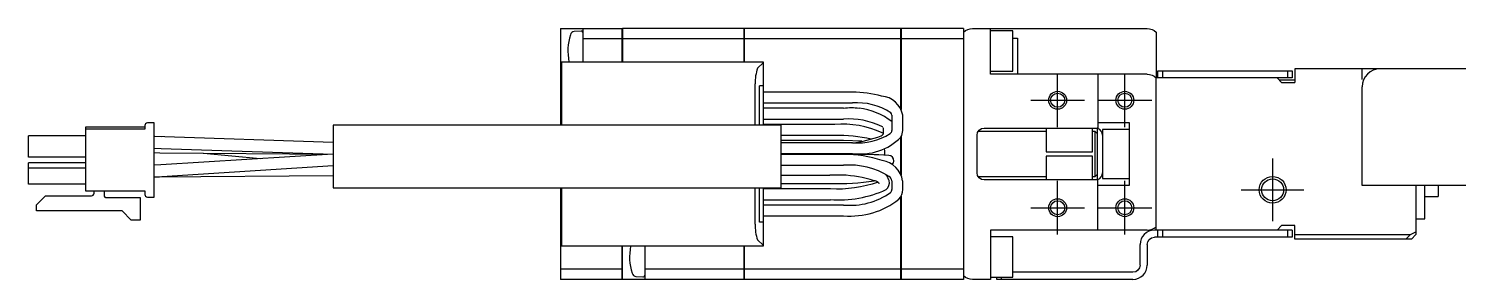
# Model space of a CAD drawing. Extents: x 0 to 1130, y -8 to 906.
# Drawn here: x 583.4 to 743.1, y 330.9 to 358.9 of the extents above; entities that cross this region are included whole.
import ezdxf

# ---------------------------------------------------------------- set-up
doc = ezdxf.new("R2010")
doc.units = 0
doc.header["$LTSCALE"] = 0.5
doc.linetypes.add('CENTER', pattern=[50.8, 31.75, -6.35, 6.35, -6.35])
for name, color, linetype in [('MSM_CENTER', 1, 'CENTER'), ('MSM_CONTINUOUS', 7, 'CONTINUOUS'), ('MSM_NARROW', 5, 'CONTINUOUS')]:
    doc.layers.add(name, color=color, linetype=linetype)

msp = doc.modelspace()

# ---------------------------------------------------------------- linework, layer by layer
at = {"layer": 'MSM_CENTER'}
for p, q in [((698.35, 347.93), (698.35, 353.93)), ((705.85, 347.93), (705.85, 353.93)), ((695.35, 350.93), (701.35, 350.93)), ((702.85, 350.93), (708.85, 350.93)), ((722.35, 344.43), (722.35, 337.43)), ((698.35, 335.93), (698.35, 341.93)), ((705.85, 335.93), (705.85, 341.93)), ((718.85, 340.93), (725.85, 340.93)), ((695.35, 338.93), (701.35, 338.93)), ((702.85, 338.93), (708.85, 338.93))]:
    msp.add_line(p, q, dxfattribs=at)
at = {"layer": 'MSM_CONTINUOUS'}
for p, q in [((642.85, 358.93), (642.85, 348.16)), ((642.85, 358.93), (649.74, 358.93)), ((645.14, 358.66), (644.37, 358.59)), ((645.35, 358.93), (645.35, 355.23)), ((649.74, 357.78), (645.35, 357.78)), ((649.74, 355.23), (649.74, 358.93)), ((649.75, 358.92), (649.74, 358.92)), ((649.75, 357.77), (649.74, 357.77)), ((649.75, 358.93), (649.75, 355.23)), ((663.35, 358.93), (649.75, 358.93)), ((663.35, 357.78), (649.75, 357.78)), ((663.35, 355.23), (663.35, 358.93)), ((663.35, 358.92), (663.36, 358.92)), ((663.35, 357.77), (663.36, 357.77)), ((663.36, 358.93), (663.36, 355.23)), ((680.85, 358.93), (663.36, 358.93)), ((680.85, 357.78), (663.36, 357.78)), ((680.85, 349.9), (680.85, 358.93)), ((680.85, 358.92), (680.86, 358.92)), ((680.85, 357.77), (680.86, 357.77)), ((687.85, 358.93), (680.86, 358.93)), ((680.86, 358.93), (680.86, 349.88)), ((687.85, 357.78), (680.86, 357.78)), ((687.85, 358.93), (687.85, 330.93)), ((688.85, 358.93), (708.35, 358.93)), ((690.85, 353.83), (690.85, 358.93)), ((693.35, 358.68), (690.85, 358.68)), ((693.35, 354.18), (693.35, 358.68)), ((693.35, 357.88), (693.85, 357.88)), ((693.85, 357.88), (693.85, 353.83)), ((709.35, 358.55), (709.35, 353.45)), ((642.95, 355.18), (642.85, 355.18)), ((642.95, 355.23), (642.95, 348.16)), ((642.95, 355.23), (665.45, 355.23)), ((664.85, 354.52), (665.45, 355.12)), ((665.45, 355.23), (665.45, 348.16)), ((724.85, 354.43), (724.85, 352.93)), ((796.35, 354.43), (724.85, 354.43)), ((732.35, 353.23), (732.35, 354.43)), ((690.85, 354.18), (693.35, 354.18)), ((708.35, 353.83), (690.85, 353.83)), ((702.85, 353.83), (702.85, 347.8)), ((709.35, 336.43), (709.35, 353.43)), ((724.55, 353.43), (709.35, 353.43)), ((709.55, 353.43), (709.55, 354.23)), ((709.55, 354.23), (724.55, 354.23)), ((710.05, 354.23), (710.05, 353.43)), ((723.35, 352.93), (722.85, 353.43)), ((724.85, 353.18), (723.1, 353.18)), ((723.35, 352.93), (724.85, 352.93)), ((724.05, 353.43), (724.05, 354.23)), ((724.55, 354.23), (724.55, 353.43)), ((664.58, 348.16), (664.58, 352.75)), ((665.06, 348.16), (665.06, 352.53)), ((665.45, 352.53), (665.06, 352.53)), ((675.45, 351.83), (665.45, 351.83)), ((732.35, 341.43), (732.35, 352.43)), ((665.45, 350.63), (675.45, 350.63)), ((674.45, 350.03), (665.45, 350.03)), ((596.43, 348.1), (596.43, 347.69)), ((597.45, 348.4), (596.73, 348.4)), ((597.45, 340.12), (597.45, 348.4)), ((617.45, 348.16), (617.45, 341.16)), ((667.45, 348.16), (617.45, 348.16)), ((665.45, 348.83), (674.45, 348.83)), ((673.45, 348.23), (665.45, 348.23)), ((667.45, 348.16), (667.45, 341.16)), ((679.85, 349.28), (679.85, 347.54)), ((681.05, 347.54), (681.05, 349.28)), ((702.85, 348.43), (706.35, 348.43)), ((706.35, 348.43), (706.35, 341.43)), ((589.8, 346.96), (583.45, 346.96)), ((583.45, 344.56), (583.45, 346.96)), ((589.8, 347.94), (589.8, 340.83)), ((596.43, 347.94), (589.8, 347.94)), ((596.43, 347.69), (589.8, 347.69)), ((597.56, 346.88), (597.45, 346.88)), ((598.28, 346.85), (597.45, 346.87)), ((617.45, 346.23), (597.56, 346.88)), ((667.45, 347.03), (673.45, 347.03)), ((678.85, 347.87), (678.85, 347.14)), ((680.85, 342.61), (680.85, 346.81)), ((680.86, 346.83), (680.86, 342.58)), ((689.35, 342.83), (689.35, 347.03)), ((697.05, 347.43), (689.45, 347.43)), ((690.15, 347.83), (702.55, 347.83)), ((697.05, 347.83), (697.05, 345.18)), ((702.25, 345.18), (702.25, 347.83)), ((702.55, 347.43), (702.25, 347.43)), ((702.55, 342.43), (702.55, 347.43)), ((702.75, 347.23), (702.55, 347.43)), ((702.75, 347.81), (702.75, 342.06)), ((702.76, 347.8), (702.84, 347.77)), ((702.85, 347.8), (702.76, 347.8)), ((703.35, 347.68), (703.35, 342.18)), ((706.35, 347.68), (703.35, 347.68)), ((597.45, 345.57), (598.24, 345.55)), ((597.45, 345.08), (598.11, 345.07)), ((598.11, 345.07), (617.43, 344.93)), ((617.43, 344.93), (598.23, 343.73)), ((598.24, 345.55), (617.45, 344.93)), ((602.97, 345.04), (609.29, 344.42)), ((674.45, 346.43), (667.45, 346.43)), ((675.45, 346.18), (667.45, 346.18)), ((667.45, 344.98), (675.45, 344.98)), ((674.45, 344.88), (667.45, 344.88)), ((676.5, 346.36), (674.45, 346.43)), ((679.05, 345.29), (679, 345.52)), ((679.05, 345.26), (679.05, 345.29)), ((679.05, 344.85), (679.05, 345.26)), ((679.05, 344.8), (679.05, 344.85)), ((697.05, 345.18), (702.25, 345.18)), ((589.8, 344.56), (583.45, 344.56)), ((583.45, 341.56), (583.45, 343.96)), ((589.8, 343.96), (583.45, 343.96)), ((589.8, 343.36), (583.45, 343.36)), ((598.23, 343.73), (597.45, 343.69)), ((598.31, 342.43), (617.45, 343.63)), ((667.45, 343.68), (674.45, 343.68)), ((679.89, 343.76), (680.01, 343.94)), ((680.01, 343.94), (680.05, 344.14)), ((697.05, 344.68), (697.05, 342.03)), ((702.25, 344.68), (697.05, 344.68)), ((702.25, 342.03), (702.25, 344.68)), ((597.45, 342.39), (598.31, 342.43)), ((597.45, 342.38), (598.05, 342.38)), ((597.45, 342.38), (597.78, 342.38)), ((597.78, 342.38), (617.45, 342.53)), ((667.45, 342.58), (672.89, 342.58)), ((672.87, 342.58), (672.91, 342.58)), ((678.33, 341.76), (678.38, 341.6)), ((679.51, 342.01), (679.44, 342.21)), ((679.53, 341.97), (679.51, 342.01)), ((679.85, 341.95), (679.85, 340.98)), ((681.05, 340.98), (681.05, 341.93)), ((689.45, 342.43), (697.05, 342.43)), ((702.55, 342.03), (690.15, 342.03)), ((702.25, 342.43), (702.55, 342.43)), ((702.55, 342.43), (702.75, 342.63)), ((702.83, 342.08), (702.76, 342.06)), ((702.85, 342.06), (702.76, 342.06)), ((702.85, 336.43), (702.85, 342.06)), ((703.35, 342.18), (706.35, 342.18)), ((589.8, 341.56), (583.45, 341.56)), ((584.34, 339.27), (585.34, 340.27)), ((585.34, 340.27), (590.47, 340.27)), ((589.8, 340.83), (596.43, 340.83)), ((590.75, 340.55), (590.75, 340.83)), ((591.9, 340.83), (591.9, 340.23)), ((592.05, 340.08), (595.9, 340.08)), ((595.9, 340.08), (595.9, 337.55)), ((596.43, 340.83), (596.43, 340.42)), ((596.73, 340.12), (597.45, 340.12)), ((617.45, 341.16), (667.45, 341.16)), ((642.85, 341.16), (642.85, 330.93)), ((642.95, 341.16), (642.95, 334.63)), ((664.58, 337.11), (664.58, 341.16)), ((665.06, 337.33), (665.06, 341.16)), ((665.45, 341.16), (665.45, 334.63)), ((672.97, 341.03), (665.45, 341.03)), ((667.45, 341.63), (672.99, 341.63)), ((680.85, 330.93), (680.85, 340.2)), ((680.86, 340.22), (680.86, 330.93)), ((706.35, 341.43), (702.85, 341.43)), ((796.35, 341.43), (732.35, 341.43)), ((738.35, 341.43), (738.35, 335.93)), ((739.35, 337.68), (739.35, 341.43)), ((739.35, 340.18), (740.85, 340.18)), ((740.85, 341.43), (740.85, 340.18)), ((584.34, 338.57), (584.34, 339.27)), ((593.88, 338.57), (584.34, 338.57)), ((594.9, 337.55), (593.88, 338.57)), ((665.45, 339.83), (672.97, 339.83)), ((674.45, 339.23), (665.45, 339.23)), ((595.9, 337.55), (594.9, 337.55)), ((665.45, 337.33), (665.06, 337.33)), ((665.45, 338.03), (674.45, 338.03)), ((722.85, 336.43), (723.35, 336.93)), ((724.85, 336.93), (723.35, 336.93)), ((724.85, 335.43), (724.85, 336.93)), ((738.35, 337.68), (739.35, 337.68)), ((665.45, 334.74), (664.85, 335.34)), ((708.35, 336.43), (690.85, 336.43)), ((690.85, 336.43), (690.85, 330.93)), ((693.35, 335.68), (690.85, 335.68)), ((693.35, 331.18), (693.35, 335.68)), ((724.55, 336.43), (709.15, 336.43)), ((724.55, 335.63), (709.15, 335.63)), ((709.55, 335.63), (709.55, 336.43)), ((710.05, 336.43), (710.05, 335.63)), ((724.05, 335.63), (724.05, 336.43)), ((724.55, 336.43), (724.55, 335.63)), ((724.85, 335.93), (737.73, 335.93)), ((737.85, 335.43), (724.85, 335.43)), ((737.23, 335.43), (737.73, 335.93)), ((737.73, 335.93), (738.35, 336.24)), ((738.35, 335.93), (737.85, 335.43)), ((665.45, 334.63), (642.95, 334.63)), ((649.74, 330.93), (649.74, 334.63)), ((649.75, 330.93), (649.75, 334.63)), ((652.25, 334.63), (652.25, 330.93)), ((663.35, 330.93), (663.35, 334.63)), ((663.36, 334.63), (663.36, 330.93)), ((707.55, 332.53), (707.55, 334.83)), ((708.35, 334.83), (708.35, 332.53)), ((649.74, 332.08), (642.85, 332.08)), ((649.75, 332.08), (649.74, 332.08)), ((663.35, 332.08), (652.25, 332.08)), ((663.35, 332.08), (663.36, 332.08)), ((680.85, 332.08), (663.36, 332.08)), ((680.85, 332.08), (680.86, 332.08)), ((687.85, 332.08), (680.86, 332.08)), ((649.74, 330.93), (642.85, 330.93)), ((649.75, 330.94), (649.74, 330.94)), ((663.35, 330.93), (649.75, 330.93)), ((651.26, 331.27), (652.03, 331.2)), ((663.35, 330.94), (663.36, 330.94)), ((680.85, 330.93), (663.36, 330.93)), ((680.85, 330.94), (680.86, 330.94)), ((687.85, 330.93), (680.86, 330.93)), ((690.85, 330.93), (688.85, 330.93)), ((690.85, 331.18), (693.35, 331.18)), ((691.55, 330.93), (691.55, 331.18)), ((706.75, 330.93), (691.55, 330.93)), ((692.05, 331.18), (692.05, 330.93)), ((706.75, 331.73), (693.35, 331.73))]:
    msp.add_line(p, q, dxfattribs=at)
for centre, radius in [((698.35, 350.93), 0.783), ((705.85, 350.93), 0.783), ((722.35, 340.93), 1.23), ((698.35, 338.93), 0.783), ((705.85, 338.93), 0.783)]:
    msp.add_circle(centre, radius, dxfattribs=at)
for centre, radius, start, end in [((649.66, 356.43), 6, 162.3708, 191.537), ((644.42, 358.1), 0.5, 95, 162.3708), ((645.16, 358.46), 0.2, 18.1949, 95), ((669.22, 352.97), 4.64, 160.4546, 182.713), ((734.35, 352.43), 2, 90, 180), ((675.56, 340.44), 11.39, 74.0263, 90.5737), ((678.49, 348.8), 2.6, 10.5511, 85.471), ((675.32, 341.62), 8.45, 84.0847, 95.9153), ((675.96, 343.79), 6.86, 56.8577, 94.2662), ((675.38, 342.83), 7.25, 51.9863, 83.6299), ((596.73, 348.1), 0.3, 90, 180), ((674.29, 337.3), 10.96, 65.8666, 94.385), ((674.97, 340.13), 8.72, 64.6207, 93.4586), ((679.34, 349.17), 0.517, 11.8582, 44.7596), ((673.74, 360.23), 14.15, 276.6571, 290.3054), ((675.92, 353.29), 7.13, 266.1621, 301.44), ((676.3, 351.36), 6.43, 262.4193, 315.037), ((678.31, 347.55), 0.679, 300.1743, 322.5013), ((677.92, 347.04), 1.25, 42.2163, 50.9064), ((678.62, 347.08), 0.266, 30.6087, 55.589), ((679.38, 347.61), 0.476, 303.7324, 351.3862), ((679.6, 347.55), 1.45, 329.5973, 359.5942), ((702.54, 347.03), 0.802, 0.0949, 68.3604), ((674.64, 331.95), 12.93, 71.4264, 90.8555), ((675.73, 274.9), 69.98, 86.9256, 90.5083), ((675.03, 335.05), 8.65, 58.5524, 93.8561), ((678.33, 341.49), 2.75, 9.2724, 81.0568), ((679.43, 344.16), 0.622, 358.1145, 84.9417), ((673.63, 328.83), 13.77, 92.9984, 92.9996), ((673.73, 368.49), 26.87, 268.4238, 278.8516), ((673.63, 328.83), 13.77, 72.1759, 87.1972), ((677.8, 341.1), 0.846, 51.4689, 86.9127), ((678.32, 341.76), 1.21, 21.8456, 49.7784), ((678.58, 341.72), 0.978, 308.7039, 14.8652), ((678.98, 341.74), 0.889, 13.8661, 51.118), ((702.55, 342.83), 0.8, 291.0178, 0.0007), ((590.47, 340.55), 0.28, 270, 0), ((592.05, 340.23), 0.15, 180, 270), ((596.73, 340.42), 0.3, 180, 270), ((673.89, 352.53), 12.73, 265.8454, 294.6186), ((675.2, 346.92), 7.72, 264.4381, 305.6687), ((679.23, 341.05), 0.622, 318.9031, 353.0608), ((679.33, 341.01), 1.72, 319.0024, 358.8954), ((675.21, 346.74), 8.74, 265.0197, 308.3235), ((669.09, 336.87), 4.51, 176.9565, 199.8759), ((709.15, 334.83), 1.6, 90, 180), ((708.35, 337.93), 1.5, 270, 311.8103), ((656.55, 333.43), 6, 168.463, 197.6291), ((706.75, 332.53), 1.6, 270, 360), ((651.31, 331.76), 0.5, 197.6292, 265), ((652.05, 331.4), 0.2, 265, 360)]:
    msp.add_arc(centre, radius, start, end, dxfattribs=at)
at = {"layer": 'MSM_CONTINUOUS', "extrusion": (0, 0, -1)}
for centre, radius, start, end in [((-688.85, 357.43), 1.5, 48.1897, 90), ((-708.35, 357.43), 1.5, 90, 131.8103), ((-708.35, 352.33), 1.5, 90, 131.8103), ((-673.88, 331.24), 15.8, 88.4424, 103.4128), ((-690.15, 347.03), 0.8, 0, 90), ((-702.55, 347.03), 0.8, 90, 105.1266), ((-674.92, 358.37), 13.5, 264.8625, 272.0051), ((-673.65, 317.31), 25.29, 88.3223, 91.4809), ((-673.74, 354.79), 13.78, 250.6907, 273.2092), ((-690.15, 342.83), 0.8, 270, 0), ((-702.55, 342.83), 0.8, 254.8734, 270), ((-709.15, 334.83), 0.8, 0, 90), ((-706.75, 332.53), 0.8, 180, 270), ((-688.85, 332.43), 1.5, 270, 311.8103)]:
    msp.add_arc(centre, radius, start, end, dxfattribs=at)
at = {"layer": 'MSM_NARROW'}
for centre, radius in [((698.35, 350.93), 1), ((705.85, 350.93), 1), ((722.35, 340.93), 1.5), ((698.35, 338.93), 1), ((705.85, 338.93), 1)]:
    msp.add_circle(centre, radius, dxfattribs=at)

doc.saveas('drawing.dxf')
